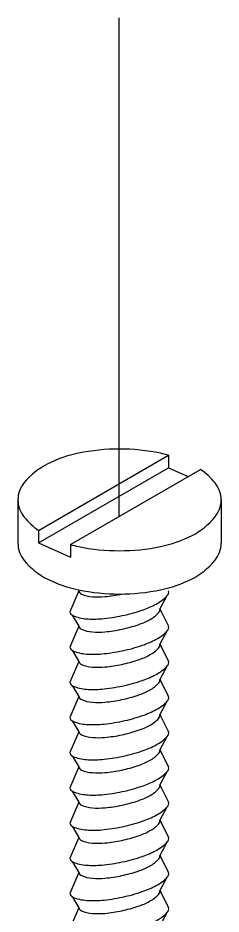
# Model space of a CAD drawing. Header units: millimetres. Extents: x -6476.3 to -6460.6, y -4783.2 to -4766.7.
# Drawn here: x -6469.949 to -6469.611, y -4770.271 to -4768.778 of the extents above; entities that cross this region are included whole.
import ezdxf

# ---------------------------------------------------------------- set-up
doc = ezdxf.new("R2010")
doc.units = ezdxf.units.MM
doc.header["$LTSCALE"] = 10
doc.linetypes.add('DASHDOT', pattern=[1, 0.5, -0.25, 0, -0.25])
doc.layers.add('Termotécnica', color=7, linetype='Continuous')

msp = doc.modelspace()

# ---------------------------------------------------------------- linework, layer by layer
at = {"layer": 'Termotécnica', "color": 1, "linetype": 'DASHDOT'}
msp.add_line((-6469.7805, -4769.6084), (-6469.7805, -4768.7779), dxfattribs=at)
at = {"layer": 'Termotécnica', "color": 2}
for p, q in [((-6469.9149, -4769.6317), (-6469.698, -4769.5065)), ((-6469.698, -4769.5065), (-6469.698, -4769.5274)), ((-6469.9149, -4769.6526), (-6469.698, -4769.5274)), ((-6469.8617, -4769.6553), (-6469.6449, -4769.5301)), ((-6469.698, -4769.5274), (-6469.6653, -4769.5419)), ((-6469.9492, -4769.5809), (-6469.9492, -4769.6531)), ((-6469.6105, -4769.5809), (-6469.6105, -4769.6531)), ((-6469.9149, -4769.6317), (-6469.9149, -4769.6526)), ((-6469.9149, -4769.6526), (-6469.8617, -4769.6762)), ((-6469.8617, -4769.6553), (-6469.8617, -4769.6762)), ((-6469.8476, -4769.7327), (-6469.8626, -4769.7675)), ((-6469.7009, -4769.741), (-6469.7128, -4769.7627)), ((-6469.7128, -4769.7627), (-6469.698, -4769.7912)), ((-6469.8588, -4769.7729), (-6469.8476, -4769.7913)), ((-6469.8476, -4769.7913), (-6469.8626, -4769.8261)), ((-6469.7009, -4769.7997), (-6469.7128, -4769.8214)), ((-6469.7128, -4769.8214), (-6469.698, -4769.8498)), ((-6469.8588, -4769.8315), (-6469.8476, -4769.85)), ((-6469.8476, -4769.85), (-6469.8626, -4769.8847)), ((-6469.7009, -4769.8583), (-6469.7128, -4769.88)), ((-6469.7128, -4769.88), (-6469.698, -4769.9084)), ((-6469.8588, -4769.8902), (-6469.8476, -4769.9086)), ((-6469.8476, -4769.9086), (-6469.8626, -4769.9434)), ((-6469.7009, -4769.917), (-6469.7128, -4769.9386)), ((-6469.7128, -4769.9386), (-6469.698, -4769.9671)), ((-6469.8588, -4769.9488), (-6469.8476, -4769.9672)), ((-6469.8476, -4769.9672), (-6469.8626, -4770.002)), ((-6469.7009, -4769.9756), (-6469.7128, -4769.9973)), ((-6469.7128, -4769.9973), (-6469.698, -4770.0257)), ((-6469.8588, -4770.0075), (-6469.8476, -4770.0259)), ((-6469.8476, -4770.0259), (-6469.8626, -4770.0606)), ((-6469.7009, -4770.0342), (-6469.7128, -4770.0559)), ((-6469.7128, -4770.0559), (-6469.698, -4770.0843)), ((-6469.8588, -4770.0661), (-6469.8476, -4770.0845)), ((-6469.8476, -4770.0845), (-6469.8626, -4770.1193)), ((-6469.7009, -4770.0929), (-6469.7128, -4770.1145)), ((-6469.7128, -4770.1145), (-6469.698, -4770.143)), ((-6469.8588, -4770.1247), (-6469.8476, -4770.1432)), ((-6469.8476, -4770.1432), (-6469.8626, -4770.1779)), ((-6469.7009, -4770.1515), (-6469.7128, -4770.1732)), ((-6469.7128, -4770.1732), (-6469.698, -4770.2016)), ((-6469.8588, -4770.1834), (-6469.8476, -4770.2018)), ((-6469.8476, -4770.2018), (-6469.8626, -4770.2366)), ((-6469.7009, -4770.2101), (-6469.7128, -4770.2318)), ((-6469.7128, -4770.2318), (-6469.698, -4770.2603)), ((-6469.8588, -4770.242), (-6469.8476, -4770.2604)), ((-6469.8476, -4770.2604), (-6469.8626, -4770.2952)), ((-6469.7009, -4770.2688), (-6469.7128, -4770.2905))]:
    msp.add_line(p, q, dxfattribs=at)
for points in [[(-6469.698, -4769.5065, 0.016409), (-6469.7114, -4769.5032, 0.051099), (-6469.7799, -4769.4962, 0.051099), (-6469.8484, -4769.5032, 0.064948), (-6469.8996, -4769.521, 0.104203), (-6469.9389, -4769.5522, 0.174705), (-6469.9492, -4769.5809, 0.174705), (-6469.9389, -4769.6096, 0.06738), (-6469.9149, -4769.6317, 0.064948)], [(-6469.6105, -4769.5809, 0.174705), (-6469.6209, -4769.5522, 0.06738), (-6469.6449, -4769.5301, 0.064948)], [(-6469.8617, -4769.6553, 0.016409), (-6469.8484, -4769.6586, 0.051099), (-6469.7799, -4769.6656, 0.051099), (-6469.7114, -4769.6586, 0.064948), (-6469.6601, -4769.6408, 0.104203), (-6469.6209, -4769.6096, 0.174705), (-6469.6105, -4769.5809, 0.174705)], [(-6469.9492, -4769.6531, 0.174705), (-6469.9389, -4769.6818, 0.104203), (-6469.8996, -4769.713, 0.064948), (-6469.8484, -4769.7307, 0.051099), (-6469.7799, -4769.7378, 0.051099), (-6469.7114, -4769.7307, 0.064948), (-6469.6601, -4769.713, 0.104203), (-6469.6209, -4769.6818, 0.174705), (-6469.6105, -4769.6531, 0.174705)]]:
    msp.add_lwpolyline(points, format="xyb", dxfattribs=at)
at = {"layer": 'Termotécnica', "color": 1}
for points in [[(-6469.8626, -4769.7675, 0.24548), (-6469.8574, -4769.7737, 0.082009), (-6469.8349, -4769.7791, 0.04047), (-6469.8095, -4769.7789, 0.029714), (-6469.7752, -4769.7737, 0.029714), (-6469.7419, -4769.7645, 0.04047), (-6469.7185, -4769.7544, 0.082009), (-6469.7002, -4769.7404, 0.24548), (-6469.698, -4769.7325, 0.24548)], [(-6469.8476, -4769.7327, 0.24548), (-6469.8433, -4769.7378, 0.082009), (-6469.8249, -4769.7422, 0.04047), (-6469.8041, -4769.742, 0.029714), (-6469.7761, -4769.7378, 0.000336), (-6469.7758, -4769.7377, 0.04047)], [(-6469.8476, -4769.7913, 0.24548), (-6469.8433, -4769.7965, 0.082009), (-6469.8249, -4769.8009, 0.04047), (-6469.8041, -4769.8007, 0.029714), (-6469.7761, -4769.7964, 0.029714), (-6469.7488, -4769.7889, 0.04047), (-6469.7296, -4769.7806, 0.082009), (-6469.7146, -4769.7691, 0.24548), (-6469.7128, -4769.7627, 0.24548)], [(-6469.8626, -4769.8261, 0.24548), (-6469.8574, -4769.8324, 0.082009), (-6469.8349, -4769.8377, 0.04047), (-6469.8095, -4769.8375, 0.029714), (-6469.7752, -4769.8323, 0.029714), (-6469.7419, -4769.8232, 0.04047), (-6469.7185, -4769.813, 0.082009), (-6469.7002, -4769.799, 0.24548), (-6469.698, -4769.7912, 0.24548)], [(-6469.8476, -4769.85, 0.24548), (-6469.8433, -4769.8551, 0.082009), (-6469.8249, -4769.8595, 0.04047), (-6469.8041, -4769.8593, 0.029714), (-6469.7761, -4769.8551, 0.029714), (-6469.7488, -4769.8476, 0.04047), (-6469.7296, -4769.8393, 0.082009), (-6469.7146, -4769.8278, 0.24548), (-6469.7128, -4769.8214, 0.24548)], [(-6469.8626, -4769.8847, 0.24548), (-6469.8574, -4769.891, 0.082009), (-6469.8349, -4769.8964, 0.04047), (-6469.8095, -4769.8961, 0.029714), (-6469.7752, -4769.891, 0.029714), (-6469.7419, -4769.8818, 0.04047), (-6469.7185, -4769.8717, 0.082009), (-6469.7002, -4769.8576, 0.24548), (-6469.698, -4769.8498, 0.24548)], [(-6469.8476, -4769.9086, 0.24548), (-6469.8433, -4769.9137, 0.082009), (-6469.8249, -4769.9181, 0.04047), (-6469.8041, -4769.9179, 0.029714), (-6469.7761, -4769.9137, 0.029714), (-6469.7488, -4769.9062, 0.04047), (-6469.7296, -4769.8979, 0.082009), (-6469.7146, -4769.8864, 0.24548), (-6469.7128, -4769.88, 0.24548)], [(-6469.8626, -4769.9434, 0.24548), (-6469.8574, -4769.9496, 0.082009), (-6469.8349, -4769.955, 0.04047), (-6469.8095, -4769.9548, 0.029714), (-6469.7752, -4769.9496, 0.029714), (-6469.7419, -4769.9404, 0.04047), (-6469.7185, -4769.9303, 0.082009), (-6469.7002, -4769.9163, 0.24548), (-6469.698, -4769.9084, 0.24548)], [(-6469.8476, -4769.9672, 0.24548), (-6469.8433, -4769.9724, 0.082009), (-6469.8249, -4769.9768, 0.04047), (-6469.8041, -4769.9766, 0.029714), (-6469.7761, -4769.9724, 0.029714), (-6469.7488, -4769.9648, 0.04047), (-6469.7296, -4769.9566, 0.082009), (-6469.7146, -4769.945, 0.24548), (-6469.7128, -4769.9386, 0.24548)], [(-6469.8626, -4770.002, 0.24548), (-6469.8574, -4770.0083, 0.082009), (-6469.8349, -4770.0137, 0.04047), (-6469.8095, -4770.0134, 0.029714), (-6469.7752, -4770.0082, 0.029714), (-6469.7419, -4769.9991, 0.04047), (-6469.7185, -4769.989, 0.082009), (-6469.7002, -4769.9749, 0.24548), (-6469.698, -4769.9671, 0.24548)], [(-6469.8476, -4770.0259, 0.24548), (-6469.8433, -4770.031, 0.082009), (-6469.8249, -4770.0354, 0.04047), (-6469.8041, -4770.0352, 0.029714), (-6469.7761, -4770.031, 0.029714), (-6469.7488, -4770.0235, 0.04047), (-6469.7296, -4770.0152, 0.082009), (-6469.7146, -4770.0037, 0.24548), (-6469.7128, -4769.9973, 0.24548)], [(-6469.8626, -4770.0606, 0.24548), (-6469.8574, -4770.0669, 0.082009), (-6469.8349, -4770.0723, 0.04047), (-6469.8095, -4770.0721, 0.029714), (-6469.7752, -4770.0669, 0.029714), (-6469.7419, -4770.0577, 0.04047), (-6469.7185, -4770.0476, 0.082009), (-6469.7002, -4770.0335, 0.24548), (-6469.698, -4770.0257, 0.24548)], [(-6469.8476, -4770.0845, 0.24548), (-6469.8433, -4770.0896, 0.082009), (-6469.8249, -4770.0941, 0.04047), (-6469.8041, -4770.0939, 0.029714), (-6469.7761, -4770.0896, 0.029714), (-6469.7488, -4770.0821, 0.04047), (-6469.7296, -4770.0738, 0.082009), (-6469.7146, -4770.0623, 0.24548), (-6469.7128, -4770.0559, 0.24548)], [(-6469.8626, -4770.1193, 0.24548), (-6469.8574, -4770.1255, 0.082009), (-6469.8349, -4770.1309, 0.04047), (-6469.8095, -4770.1307, 0.029714), (-6469.7752, -4770.1255, 0.029714), (-6469.7419, -4770.1163, 0.04047), (-6469.7185, -4770.1062, 0.082009), (-6469.7002, -4770.0922, 0.24548), (-6469.698, -4770.0843, 0.24548)], [(-6469.8476, -4770.1432, 0.24548), (-6469.8433, -4770.1483, 0.082009), (-6469.8249, -4770.1527, 0.04047), (-6469.8041, -4770.1525, 0.029714), (-6469.7761, -4770.1483, 0.029714), (-6469.7488, -4770.1407, 0.04047), (-6469.7296, -4770.1325, 0.082009), (-6469.7146, -4770.121, 0.24548), (-6469.7128, -4770.1145, 0.24548)], [(-6469.8626, -4770.1779, 0.24548), (-6469.8574, -4770.1842, 0.082009), (-6469.8349, -4770.1896, 0.04047), (-6469.8095, -4770.1893, 0.029714), (-6469.7752, -4770.1842, 0.029714), (-6469.7419, -4770.175, 0.04047), (-6469.7185, -4770.1649, 0.082009), (-6469.7002, -4770.1508, 0.24548), (-6469.698, -4770.143, 0.24548)], [(-6469.8476, -4770.2018, 0.24548), (-6469.8433, -4770.2069, 0.082009), (-6469.8249, -4770.2113, 0.04047), (-6469.8041, -4770.2111, 0.029714), (-6469.7761, -4770.2069, 0.029714), (-6469.7488, -4770.1994, 0.04047), (-6469.7296, -4770.1911, 0.082009), (-6469.7146, -4770.1796, 0.24548), (-6469.7128, -4770.1732, 0.24548)], [(-6469.8626, -4770.2366, 0.24548), (-6469.8574, -4770.2428, 0.082009), (-6469.8349, -4770.2482, 0.04047), (-6469.8095, -4770.248, 0.029714), (-6469.7752, -4770.2428, 0.029714), (-6469.7419, -4770.2336, 0.04047), (-6469.7185, -4770.2235, 0.082009), (-6469.7002, -4770.2094, 0.24548), (-6469.698, -4770.2016, 0.24548)], [(-6469.8476, -4770.2604, 0.24548), (-6469.8433, -4770.2656, 0.082009), (-6469.8249, -4770.27, 0.04047), (-6469.8041, -4770.2698, 0.029714), (-6469.7761, -4770.2655, 0.029714), (-6469.7488, -4770.258, 0.04047), (-6469.7296, -4770.2497, 0.082009), (-6469.7146, -4770.2382, 0.24548), (-6469.7128, -4770.2318, 0.24548)], [(-6469.8626, -4770.2952, 0.24548), (-6469.8574, -4770.3015, 0.082009), (-6469.8349, -4770.3068, 0.04047), (-6469.8095, -4770.3066, 0.029714), (-6469.7752, -4770.3014, 0.029714), (-6469.7419, -4770.2922, 0.04047), (-6469.7185, -4770.2821, 0.082009), (-6469.7002, -4770.2681, 0.24548), (-6469.698, -4770.2603, 0.24548)]]:
    msp.add_lwpolyline(points, format="xyb", dxfattribs=at)

doc.saveas('drawing.dxf')
